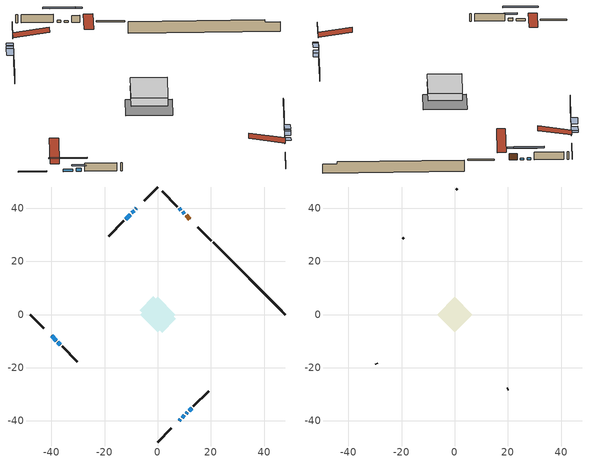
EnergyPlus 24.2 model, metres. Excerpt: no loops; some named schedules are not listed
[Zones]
conditioned space
 floor adiabatic (AdiabaticFloorConstruction): -6.6,0 0,6.6 6.6,0 0,-6.6 z0.88
 floor foundation (Slab1 construction): -6.79,1.62 -1.62,6.79 6.79,-1.62 1.62,-6.79 z-2.68
 wall outside (RimJoist1 construction): 0,-48 5.09,-42.91 / -48,0 -42.91,-5.09 / 0,48 -5.09,42.91 / 20.18,27.82 15.08,32.91 z0.88:1.18
 wall outside (AdiabaticWallConstruction 1): 12.11,35.89 10.65,37.35 z0.88:2.91
 wall outside (AdiabaticWallConstruction): 8.06,-39.94 8.48,-39.52 / -8.06,39.94 -8.23,39.77 z0.88:1.82; 9.99,38.01 9.34,38.66 z0.88:1.39; -39.94,-8.06 -38.21,-9.79 z0.88:1.54; 9.13,-38.87 10,-38 / -10.4,37.6 -12.13,35.87 z0.88:2.4; 10.65,-37.35 11.19,-36.81 z0.88:1.64; 11.85,-36.15 12.71,-35.29 / -8.88,39.12 -9.75,38.25 / -37.55,-10.44 -36.69,-11.31 z0.88:1.8; 8.69,39.31 8.04,39.96 z0.88:1.49
 wall outside (Wall1 construction): 13.37,-34.63 19.12,-28.88 / -36.03,-11.96 -30.29,-17.71 / -12.78,35.22 -18.53,29.47 / 7.38,40.61 1.64,46.36 z0.88:3.32
 wall foundation (FoundationWall1 construction): 20.83,27.17,-2.68 20.83,27.17,0.88 45.28,2.72,0.88 45.28,2.72,0.19 48,0,0.19 48,0,-2.68
 window (WindowConstruction 6): 8.06,-39.94 8.48,-39.52 z0.88:1.82
 window (WindowConstruction 9): 9.99,38.01 9.35,38.65 z0.88:1.39
 window (WindowConstruction 10): -39.94,-8.06 -38.21,-9.79 z0.88:1.54
 window (WindowConstruction 7): -8.06,39.94 -8.23,39.77 z0.88:1.82
 window (WindowConstruction): 9.13,-38.86 10,-38 z0.88:2.4
 window (WindowConstruction 1): 10.65,-37.35 11.19,-36.81 z0.88:1.64
 window (WindowConstruction 2): 11.85,-36.15 12.71,-35.29 z0.88:1.79
 window (WindowConstruction 3): -8.88,39.12 -9.75,38.25 z0.88:1.79
 window (WindowConstruction 4): -10.4,37.6 -12.13,35.87 z0.88:2.4
 window (WindowConstruction 5): -37.55,-10.45 -36.69,-11.31 z0.88:1.79
 window (WindowConstruction 8): 8.69,39.31 8.04,39.96 z0.88:1.49
 door (Door): 12.11,35.89 10.65,37.35 z0.88:2.91
 ceiling adiabatic (AdiabaticFloorConstruction): 0,-6.6 6.6,0 0,6.6 -6.6,0 z0.88
attic - vented
 floor to conditioned space (Floor1 construction Reversed): -6.59,0 0,6.59 6.59,0 0,-6.59 z3.32
 wall outside (Wall2 construction): 19.77,-28.23 20.1,-27.9 / -29.63,-18.37 -29.31,-18.69 / -19.19,28.81 -19.51,28.49 / 0.98,47.02 0.66,47.34 z0.88:3.32
 roof outside (Roof1 construction): 7.41,-40.59,3.32 0.86,-34.04,4.86 -0.8,-35.7,4.86 5.75,-42.25,3.32; -40.59,-7.41,3.32 -34.04,-0.86,4.86 -35.7,0.8,4.86 -42.25,-5.75,3.32; -7.41,40.59,3.32 -0.86,34.04,4.86 0.8,35.7,4.86 -5.75,42.25,3.32; 12.77,35.23,3.32 6.22,28.68,4.86 7.88,27.02,4.86 14.43,33.57,3.32
shading: 8.69,-39.31 7.85,-40.15 8.93,-41.22 9.76,-40.39 z2.12; 6.76,41.24 12.58,35.42 13.01,35.85 7.19,41.67 z5.05; -35.62,-12.38 -42.52,-5.48 -42.95,-5.91 -36.05,-12.81 z5.2; -8.44,39.56 -7.85,40.15 -9.15,41.44 -9.73,40.86 z2.12; 10.21,-37.79 8.92,-39.08 10,-40.15 11.28,-38.87 z2.7; 11.4,-36.6 10.44,-37.56 11.52,-38.63 12.48,-37.67 z1.94; 12.92,-35.08 11.64,-36.36 12.71,-37.44 14,-36.15 z2.09; -9.96,38.04 -8.67,39.33 -9.96,40.62 -11.25,39.34 z2.09; -12.34,35.66 -10.19,37.81 -11.48,39.1 -13.63,36.96 z2.7; -35.83,-12.17 -38.42,-9.58 -38.85,-10.01 -36.26,-12.6 z3.01; 5.45,42.55 11.28,36.72 11.71,37.15 5.88,42.98 z5.15
[Building]
Building 1: Terrain=Suburbs
[Site:Location]
Whitehorse AP_YT: Latitude {deg}=60.71; Longitude {deg}=-135.07; Time Zone {hr}=-8; Elevation {m}=706; Keep Site Location Information=Yes
[Site:GroundTemperature:Shallow]
-5.4229, -7.73249, -7.91745, -6.82143, -2.42154, 1.95786, 5.75456, 8.15968, 8.36401, 6.40785, 2.70796, -1.53709
[Site:WaterMainsTemperature]
Calculation Method=Schedule; Temperature Schedule=mains temperature schedule
[Material] Roughness=Rough; Thermal Absorptance=0.9
Name | Thickness {m} | Conductivity {W/m-K} | Density {kg/m3} | Specific Heat {J/kg-K} | Solar Absorptance | Visible Absorptance
asphalt or fiberglass shingles | 0.00635 | 0.162714 | 1121.4 | 1465.45 | 0.4 | 0.4
ceiling loosefill ins | 0.254 | 0.0480833 | 16.02 | 1046.75 | 0.7 | 0.7
ceiling stud and cavity | 0.1397 | 0.0818753 | 65.682 | 1177.47 | 0.7 | 0.7
concrete 4.0 in. | 0.1016 | 1.803125 | 2242.8 | 837.4 | 0.7 | 0.7
concrete 8.0 in. | 0.2032 | 1.803125 | 2242.8 | 837.4 | 0.7 | 0.7
door material | 0.04445 | 0.0451087 | 512.64 | 1214.23 | 0.7 | 0.7
exterior vertical ins | 0.0934204 | 0.029427 | 32.04 | 1214.23 | 0.7 | 0.7
floor covering | 0.0127 | 0.0433444 | 54.468 | 1339.84 | 0.6 | 0.6
floor rigid ins; wall rigid ins 1 | 0.512978 | 0.029427 | 32.04 | 1214.23 | 0.7 | 0.7
floor stud and cavity | 0.1397 | 1.75129 | 37.0049 | 1207.88 | 0.7 | 0.7
furniture material conditioned space 1 | 0.1524 | 0.115458 | 640.8 | 1214.23 | 0.6 | 0.6
gypsum board | 0.0127 | 0.160291 | 801 | 837.4 | 0.6 | 0.6
gypsum board 1 | 0.0127 | 0.160291 | 801 | 837.4 | 0.7 | 0.7
osb sheathing 0.5 in. | 0.0127 | 0.115458 | 512.64 | 1214.23 | 0.7 | 0.7
osb sheathing 0.75 in. | 0.01905 | 0.115458 | 512.64 | 1214.23 | 0.7 | 0.7
osb sheathing 2.0 in. | 0.0508 | 0.115458 | 512.64 | 1214.23 | 0.7 | 0.7
rim joist rigid ins | 0.103632 | 0.029427 | 32.04 | 1214.23 | 0.7 | 0.7
rim joist stud and cavity | 0.0508 | 0.0561743 | 125.044 | 1163.47 | 0.6 | 0.6
wall rigid ins | 0.051816 | 0.029427 | 32.04 | 1214.23 | 0.7 | 0.7
wall stud and cavity | 0.1397 | 0.314844 | 139.0536 | 1170.24 | 0.7 | 0.7
wall stud and cavity 1 | 0.0889 | 6.9971 | 50.32683 | 1063.81 | 0.6 | 0.6
wall stud and cavity 2 | 0.0889 | 0.380278 | 52.3479 | 1209.89 | 0.7 | 0.7
wall stud and cavity 3 | 0.0889 | 0.391764 | 83.0341 | 1211.67 | 0.7 | 0.7
wood siding | 0.0254 | 0.102417 | 544.68 | 1172.36 | 0.4 | 0.4
wood siding 1 | 0.00254 | 0.102417 | 544.68 | 1172.36 | 0.4 | 0.4
wood siding 2; wood siding 3; wood siding 4 | 0.0254 | 0.102417 | 544.68 | 1172.36 | 0.7 | 0.7
[WindowMaterial:SimpleGlazingSystem]
Name | U-Factor {W/m2-K} | Solar Heat Gain Coefficient
WindowMaterial | 0.944819 | 0.25
WindowMaterial 1 | 1.11459 | 0.23
WindowMaterial 2 | 1.17421 | 0.22
WindowMaterial 3 | 1.01182 | 0.24
WindowMaterial 4 | 0.88009 | 0.26
WindowMaterial 5 | 2.7578 | 0.6
WindowMaterial 6 | 3.12176 | 0.46
WindowMaterial 7 | 1.13163 | 0.23
WindowMaterial 8 | 3.01388 | 0.48
WindowMaterial 9 | 1.86125 | 0.36
[Construction]
AdiabaticFloorConstruction: floor stud and cavity, floor rigid ins, osb sheathing 0.75 in., floor covering
AdiabaticWallConstruction: wood siding 3, wall rigid ins 1, wall stud and cavity 2, gypsum board
AdiabaticWallConstruction 1: wood siding 4, wall rigid ins 1, wall stud and cavity 2, gypsum board
Door: door material
Floor1 construction Reversed: gypsum board, ceiling stud and cavity, ceiling loosefill ins
FoundationWall1 construction: concrete 8.0 in., gypsum board 1
furniture construction conditioned space 1: furniture material conditioned space 1
PartitionWallConstruction: gypsum board, wall stud and cavity 3, gypsum board
RimJoist1 construction: wood siding 2, rim joist rigid ins, osb sheathing 2.0 in., rim joist stud and cavity
Roof1 construction: asphalt or fiberglass shingles
Slab1 construction: concrete 4.0 in.
Wall1 construction: wood siding, wall rigid ins, osb sheathing 0.5 in., wall stud and cavity, gypsum board
Wall2 construction: wood siding 1, wall stud and cavity 1
WindowConstruction: WindowMaterial
WindowConstruction 1: WindowMaterial 1
WindowConstruction 10: WindowMaterial 9
WindowConstruction 2: WindowMaterial 2
WindowConstruction 3; WindowConstruction 5: WindowMaterial 3
WindowConstruction 4: WindowMaterial 4
WindowConstruction 6: WindowMaterial 5
WindowConstruction 7: WindowMaterial 6
WindowConstruction 8: WindowMaterial 7
WindowConstruction 9: WindowMaterial 8
[Zone] Multiplier=1; Part of Total Floor Area=Yes
Name | Volume {m3}
attic - vented | 22.2191
conditioned space | 539.2
[Space]
Name | Zone | Volume {m3}
attic - vented 1 | attic - vented | 22.2191
conditioned space 1 | conditioned space | 539.2
[ZoneInfiltration:EffectiveLeakageArea]
infil attic - vented 1: Zone or Space=attic - vented 1; Schedule=Always On Discrete; Effective Air Leakage Area {cm2}=2746.11; Stack Coefficient=0.000276901; Wind Coefficient=1.1243e-05
[ZoneMixing]
whole house fan mix: Zone or Space=attic - vented; Schedule=Always On Continuous; Design Flow Rate Calculation Method=Flow/Zone; Design Flow Rate {m3/s}=0; Source Zone or Space=conditioned space
[SurfaceProperty:ExposedFoundationPerimeter]
Slab1: Exposed Perimeter Calculation Method=TotalExposedPerimeter; Total Exposed Perimeter {m}=38.42
[InternalMass] Zone or ZoneList=conditioned space; Space or SpaceList=conditioned space 1
Name | Construction | Surface Area {m2}
furniture mass conditioned space 1 | furniture construction conditioned space 1 | 69.6139
partition wall mass | PartitionWallConstruction | 174.035
[Lights]
interior lighting: Zone or ZoneList or Space or SpaceList=conditioned space 1; Schedule=interior lighting schedule; Design Level Calculation Method=LightingLevel; Lighting Level {W}=343.2; Return Air Fraction=0; Fraction Radiant=0.6; Fraction Visible=0.2; Fraction Replaceable=1
[People]
occupants: Zone or ZoneList or Space or SpaceList=conditioned space 1; Number of People Schedule=occupants schedule; Number of People Calculation Method=People; Number of People=3; Fraction Radiant=0.314171; Sensible Heat Fraction=0.56303; Activity Level Schedule=occupants activity schedule; Carbon Dioxide Generation Rate {m3/s-W}=0; Enable ASHRAE 55 Comfort Warnings=No; Mean Radiant Temperature Calculation Type=EnclosureAveraged
[ElectricEquipment] Zone or ZoneList or Space or SpaceList=conditioned space 1; Design Level Calculation Method=EquipmentLevel
Name | Schedule | Design Level {W} | Fraction Latent | Fraction Radiant | Fraction Lost
clothes dryer | clothes dryer schedule | 140.772 | 0.015 | 0.081 | 0.85
clothes washer | clothes washer schedule | 32.1985 | 0.03 | 0.162 | 0.7
cooking range | cooking range schedule | 215.147 | 0.08 | 0.432 | 0.2
dishwasher | dishwasher schedule | 66.8632 | 0.3 | 0.18 | 0.4
fridge | fridge schedule | 72.9452 | 0 | 0.6 | 0
mech vent bath fan 0 | mech vent bath fan 0 schedule | 25.1 | 0 | 0 | 1
mech vent bath fan 1 | mech vent bath fan 1 schedule | 25.1 | 0 | 0 | 1
mech vent bath fan 2 | mech vent bath fan 2 schedule | 25.1 | 0 | 0 | 1
mech vent house fan | mech vent house fan schedule | 0 | 0 | 0 | 1
mech vent house fan cfis | mech vent house fan cfis schedule | 0 | 0 | 0 | 0
mech vent range fan 0 | mech vent range fan 0 schedule | 57 | 0 | 0 | 1
misc plug loads | misc plug loads schedule | 494.7 | 0.045 | 0.513 | 0.1
whole house fan | Always On Discrete | 0 | 0 | 0 | 1
[OtherEquipment] Zone or ZoneList or Space or SpaceList=conditioned space 1; Design Level Calculation Method=EquipmentLevel
Name | Fuel Type | Schedule | Design Level {W} | Fraction Latent | Fraction Radiant | Fraction Lost
clothes dryer 1 | Electricity | clothes dryer schedule | 0 | 0.015 | 0.081 | 0.85
cooking range 1 | Electricity | cooking range schedule | 0 | 0.08 | 0.432 | 0.2
general water use latent | None | general water use schedule | 62.594 | 1 | 0 | 0
general water use sensible | None | general water use schedule | -61.6891 | 0 | 0.6 | 0
mech vent house fan latent load | None | Always On Discrete | 0 | 1 | 0 | 0
mech vent house fan sensible load | None | Always On Discrete | 0 | 0 | 0 | 0
water heater energy adjustment1 | Propane | Always On Discrete | 0.01 | 0 | 0 | 1
[ZoneInfiltration:DesignFlowRate] Zone or ZoneList or Space or SpaceList=conditioned space 1; Schedule=Always On Discrete; Design Flow Rate Calculation Method=Flow/Zone; Design Flow Rate {m3/s}=0
infil flow; natural vent flow; whole house fan flow
[Foundation:Kiva]
Foundation Kiva 1: Initial Indoor Air Temperature {C}=18; Wall Height Above Grade {m}=0.879988; Wall Depth Below Slab {m}=0.2032; Custom Block Material Name 1=exterior vertical ins; Custom Block Depth 1 {m}=3.56; Custom Block X Position 1 {m}=0.2159; Custom Block Z Position 1 {m}=0
[Foundation:Kiva:Settings]
Soil Conductivity {W/m-K}=0.849921; Soil Density {kg/m3}=1842.3; Soil Specific Heat {J/kg-K}=418.7; Ground Solar Absorptivity=0.9; Ground Thermal Absorptivity=0.9; Ground Surface Roughness {m}=0.03; Far-Field Width {m}=40; Deep-Ground Boundary Condition=ZeroFlux; Deep-Ground Depth {m}=40; Minimum Cell Dimension {m}=0.2; Maximum Cell Growth Coefficient=3; Simulation Timestep=Timestep
[Exterior:Lights]
exterior lighting: Schedule=exterior lighting schedule; Design Level {W}=75.6
[Schedule:Constant]
Name | Hourly Value
Always On Continuous; mech vent house fan schedule; mech vent house fan cfis schedule; Always On Discrete | 1
occupants activity schedule | 117.228
fridge schedule | 0
[Schedule:Week:Daily]
interior lighting schedule Week Rule - Jan1-Jan27: interior lighting schedule day, interior lighting schedule day, interior lighting schedule day, interior lighting schedule day, interior lighting schedule day, interior lighting schedule day, interior lighting schedule day, interior lighting schedule default day, interior lighting schedule default day, interior lighting schedule default day, interior lighting schedule default day, interior lighting schedule default day
interior lighting schedule Week Rule - Jan28-Feb3: interior lighting schedule day, interior lighting schedule day, interior lighting schedule day, interior lighting schedule day, interior lighting schedule day 1, interior lighting schedule day 1, interior lighting schedule day 1, interior lighting schedule default day, interior lighting schedule default day, interior lighting schedule default day, interior lighting schedule default day, interior lighting schedule default day
interior lighting schedule Week Rule - Feb4-Feb24: interior lighting schedule day 1, interior lighting schedule day 1, interior lighting schedule day 1, interior lighting schedule day 1, interior lighting schedule day 1, interior lighting schedule day 1, interior lighting schedule day 1, interior lighting schedule default day, interior lighting schedule default day, interior lighting schedule default day, interior lighting schedule default day, interior lighting schedule default day
interior lighting schedule Week Rule - Feb25-Mar3: interior lighting schedule day 1, interior lighting schedule day 1, interior lighting schedule day 1, interior lighting schedule day 1, interior lighting schedule day 2, interior lighting schedule day 2, interior lighting schedule day 2, interior lighting schedule default day, interior lighting schedule default day, interior lighting schedule default day, interior lighting schedule default day, interior lighting schedule default day
interior lighting schedule Week Rule - Mar4-Mar31: interior lighting schedule day 2, interior lighting schedule day 2, interior lighting schedule day 2, interior lighting schedule day 2, interior lighting schedule day 2, interior lighting schedule day 2, interior lighting schedule day 2, interior lighting schedule default day, interior lighting schedule default day, interior lighting schedule default day, interior lighting schedule default day, interior lighting schedule default day
interior lighting schedule Week Rule - Apr1-Apr28: interior lighting schedule day 3, interior lighting schedule day 3, interior lighting schedule day 3, interior lighting schedule day 3, interior lighting schedule day 3, interior lighting schedule day 3, interior lighting schedule day 3, interior lighting schedule default day, interior lighting schedule default day, interior lighting schedule default day, interior lighting schedule default day, interior lighting schedule default day
interior lighting schedule Week Rule - Apr29-May5: interior lighting schedule day 3, interior lighting schedule day 3, interior lighting schedule day 4, interior lighting schedule day 4, interior lighting schedule day 4, interior lighting schedule day 4, interior lighting schedule day 4, interior lighting schedule default day, interior lighting schedule default day, interior lighting schedule default day, interior lighting schedule default day, interior lighting schedule default day
interior lighting schedule Week Rule - May6-May26: interior lighting schedule day 4, interior lighting schedule day 4, interior lighting schedule day 4, interior lighting schedule day 4, interior lighting schedule day 4, interior lighting schedule day 4, interior lighting schedule day 4, interior lighting schedule default day, interior lighting schedule default day, interior lighting schedule default day, interior lighting schedule default day, interior lighting schedule default day
interior lighting schedule Week Rule - May27-Jun2: interior lighting schedule day 4, interior lighting schedule day 4, interior lighting schedule day 4, interior lighting schedule day 4, interior lighting schedule day 4, interior lighting schedule day 5, interior lighting schedule day 5, interior lighting schedule default day, interior lighting schedule default day, interior lighting schedule default day, interior lighting schedule default day, interior lighting schedule default day
interior lighting schedule Week Rule - Jun3-Jun30: interior lighting schedule day 5, interior lighting schedule day 5, interior lighting schedule day 5, interior lighting schedule day 5, interior lighting schedule day 5, interior lighting schedule day 5, interior lighting schedule day 5, interior lighting schedule default day, interior lighting schedule default day, interior lighting schedule default day, interior lighting schedule default day, interior lighting schedule default day
interior lighting schedule Week Rule - Jul1-Jul28: interior lighting schedule day 6, interior lighting schedule day 6, interior lighting schedule day 6, interior lighting schedule day 6, interior lighting schedule day 6, interior lighting schedule day 6, interior lighting schedule day 6, interior lighting schedule default day, interior lighting schedule default day, interior lighting schedule default day, interior lighting schedule default day, interior lighting schedule default day
interior lighting schedule Week Rule - Jul29-Aug4: interior lighting schedule day 6, interior lighting schedule day 6, interior lighting schedule day 6, interior lighting schedule day 7, interior lighting schedule day 7, interior lighting schedule day 7, interior lighting schedule day 7, interior lighting schedule default day, interior lighting schedule default day, interior lighting schedule default day, interior lighting schedule default day, interior lighting schedule default day
interior lighting schedule Week Rule - Aug5-Aug25: interior lighting schedule day 7, interior lighting schedule day 7, interior lighting schedule day 7, interior lighting schedule day 7, interior lighting schedule day 7, interior lighting schedule day 7, interior lighting schedule day 7, interior lighting schedule default day, interior lighting schedule default day, interior lighting schedule default day, interior lighting schedule default day, interior lighting schedule default day
interior lighting schedule Week Rule - Aug26-Sep1: interior lighting schedule day 7, interior lighting schedule day 7, interior lighting schedule day 7, interior lighting schedule day 7, interior lighting schedule day 7, interior lighting schedule day 7, interior lighting schedule day 8, interior lighting schedule default day, interior lighting schedule default day, interior lighting schedule default day, interior lighting schedule default day, interior lighting schedule default day
interior lighting schedule Week Rule - Sep2-Sep29: interior lighting schedule day 8, interior lighting schedule day 8, interior lighting schedule day 8, interior lighting schedule day 8, interior lighting schedule day 8, interior lighting schedule day 8, interior lighting schedule day 8, interior lighting schedule default day, interior lighting schedule default day, interior lighting schedule default day, interior lighting schedule default day, interior lighting schedule default day
interior lighting schedule Week Rule - Sep30-Oct6: interior lighting schedule day 8, interior lighting schedule day 9, interior lighting schedule day 9, interior lighting schedule day 9, interior lighting schedule day 9, interior lighting schedule day 9, interior lighting schedule day 9, interior lighting schedule default day, interior lighting schedule default day, interior lighting schedule default day, interior lighting schedule default day, interior lighting schedule default day
interior lighting schedule Week Rule - Oct7-Oct27: interior lighting schedule day 9, interior lighting schedule day 9, interior lighting schedule day 9, interior lighting schedule day 9, interior lighting schedule day 9, interior lighting schedule day 9, interior lighting schedule day 9, interior lighting schedule default day, interior lighting schedule default day, interior lighting schedule default day, interior lighting schedule default day, interior lighting schedule default day
interior lighting schedule Week Rule - Oct28-Nov3: interior lighting schedule day 9, interior lighting schedule day 9, interior lighting schedule day 9, interior lighting schedule day 9, interior lighting schedule day 10, interior lighting schedule day 10, interior lighting schedule day 10, interior lighting schedule default day, interior lighting schedule default day, interior lighting schedule default day, interior lighting schedule default day, interior lighting schedule default day
interior lighting schedule Week Rule - Nov4-Nov24: interior lighting schedule day 10, interior lighting schedule day 10, interior lighting schedule day 10, interior lighting schedule day 10, interior lighting schedule day 10, interior lighting schedule day 10, interior lighting schedule day 10, interior lighting schedule default day, interior lighting schedule default day, interior lighting schedule default day, interior lighting schedule default day, interior lighting schedule default day
interior lighting schedule Week Rule - Nov25-Dec1: interior lighting schedule day 10, interior lighting schedule day 10, interior lighting schedule day 10, interior lighting schedule day 10, interior lighting schedule day 10, interior lighting schedule day 10, interior lighting schedule day 11, interior lighting schedule default day, interior lighting schedule default day, interior lighting schedule default day, interior lighting schedule default day, interior lighting schedule default day
interior lighting schedule Week Rule - Dec2-Dec31: interior lighting schedule day 11, interior lighting schedule day 11, interior lighting schedule day 11, interior lighting schedule day 11, interior lighting schedule day 11, interior lighting schedule day 11, interior lighting schedule day 11, interior lighting schedule default day, interior lighting schedule default day, interior lighting schedule default day, interior lighting schedule default day, interior lighting schedule default day
occupants schedule Week Rule - Jan1-Dec31: occupants schedule day, occupants schedule day, occupants schedule day, occupants schedule day, occupants schedule day, occupants schedule day, occupants schedule day, occupants schedule default day, occupants schedule default day, occupants schedule default day, occupants schedule default day, occupants schedule default day
clothes dryer schedule Week Rule - Jan1-Dec31: clothes dryer schedule day, clothes dryer schedule day, clothes dryer schedule day, clothes dryer schedule day, clothes dryer schedule day, clothes dryer schedule day, clothes dryer schedule day, clothes dryer schedule default day, clothes dryer schedule default day, clothes dryer schedule default day, clothes dryer schedule default day, clothes dryer schedule default day
clothes washer schedule Week Rule - Jan1-Dec31: clothes washer schedule day, clothes washer schedule day, clothes washer schedule day, clothes washer schedule day, clothes washer schedule day, clothes washer schedule day, clothes washer schedule day, clothes washer schedule default day, clothes washer schedule default day, clothes washer schedule default day, clothes washer schedule default day, clothes washer schedule default day
cooking range schedule Week Rule - Jan1-Dec31: cooking range schedule day, cooking range schedule day, cooking range schedule day, cooking range schedule day, cooking range schedule day, cooking range schedule day, cooking range schedule day, cooking range schedule default day, cooking range schedule default day, cooking range schedule default day, cooking range schedule default day, cooking range schedule default day
dishwasher schedule Week Rule - Jan1-Dec31: dishwasher schedule day, dishwasher schedule day, dishwasher schedule day, dishwasher schedule day, dishwasher schedule day, dishwasher schedule day, dishwasher schedule day, dishwasher schedule default day, dishwasher schedule default day, dishwasher schedule default day, dishwasher schedule default day, dishwasher schedule default day
mech vent bath fan 0 schedule Week Rule - Jan1-Dec31: mech vent bath fan 0 schedule day, mech vent bath fan 0 schedule day, mech vent bath fan 0 schedule day, mech vent bath fan 0 schedule day, mech vent bath fan 0 schedule day, mech vent bath fan 0 schedule day, mech vent bath fan 0 schedule day, mech vent bath fan 0 schedule default day, mech vent bath fan 0 schedule default day, mech vent bath fan 0 schedule default day, mech vent bath fan 0 schedule default day, mech vent bath fan 0 schedule default day
mech vent bath fan 1 schedule Week Rule - Jan1-Dec31: mech vent bath fan 1 schedule day, mech vent bath fan 1 schedule day, mech vent bath fan 1 schedule day, mech vent bath fan 1 schedule day, mech vent bath fan 1 schedule day, mech vent bath fan 1 schedule day, mech vent bath fan 1 schedule day, mech vent bath fan 1 schedule default day, mech vent bath fan 1 schedule default day, mech vent bath fan 1 schedule default day, mech vent bath fan 1 schedule default day, mech vent bath fan 1 schedule default day
mech vent bath fan 2 schedule Week Rule - Jan1-Dec31: mech vent bath fan 2 schedule day, mech vent bath fan 2 schedule day, mech vent bath fan 2 schedule day, mech vent bath fan 2 schedule day, mech vent bath fan 2 schedule day, mech vent bath fan 2 schedule day, mech vent bath fan 2 schedule day, mech vent bath fan 2 schedule default day, mech vent bath fan 2 schedule default day, mech vent bath fan 2 schedule default day, mech vent bath fan 2 schedule default day, mech vent bath fan 2 schedule default day
mech vent range fan 0 schedule Week Rule - Jan1-Dec31: mech vent range fan 0 schedule day, mech vent range fan 0 schedule day, mech vent range fan 0 schedule day, mech vent range fan 0 schedule day, mech vent range fan 0 schedule day, mech vent range fan 0 schedule day, mech vent range fan 0 schedule day, mech vent range fan 0 schedule default day, mech vent range fan 0 schedule default day, mech vent range fan 0 schedule default day, mech vent range fan 0 schedule default day, mech vent range fan 0 schedule default day
misc plug loads schedule Week Rule - Jan1-Dec31: misc plug loads schedule day, misc plug loads schedule day, misc plug loads schedule day, misc plug loads schedule day, misc plug loads schedule day, misc plug loads schedule day, misc plug loads schedule day, misc plug loads schedule default day, misc plug loads schedule default day, misc plug loads schedule default day, misc plug loads schedule default day, misc plug loads schedule default day
general water use schedule Week Rule - Jan1-Dec31: general water use schedule day, general water use schedule day, general water use schedule day, general water use schedule day, general water use schedule day, general water use schedule day, general water use schedule day, general water use schedule default day, general water use schedule default day, general water use schedule default day, general water use schedule default day, general water use schedule default day
exterior lighting schedule Week Rule - Jan1-Jan27: exterior lighting schedule day, exterior lighting schedule day, exterior lighting schedule day, exterior lighting schedule day, exterior lighting schedule day, exterior lighting schedule day, exterior lighting schedule day, exterior lighting schedule default day, exterior lighting schedule default day, exterior lighting schedule default day, exterior lighting schedule default day, exterior lighting schedule default day
exterior lighting schedule Week Rule - Jan28-Feb3: exterior lighting schedule day, exterior lighting schedule day, exterior lighting schedule day, exterior lighting schedule day, exterior lighting schedule day 1, exterior lighting schedule day 1, exterior lighting schedule day 1, exterior lighting schedule default day, exterior lighting schedule default day, exterior lighting schedule default day, exterior lighting schedule default day, exterior lighting schedule default day
exterior lighting schedule Week Rule - Feb4-Feb24: exterior lighting schedule day 1, exterior lighting schedule day 1, exterior lighting schedule day 1, exterior lighting schedule day 1, exterior lighting schedule day 1, exterior lighting schedule day 1, exterior lighting schedule day 1, exterior lighting schedule default day, exterior lighting schedule default day, exterior lighting schedule default day, exterior lighting schedule default day, exterior lighting schedule default day
exterior lighting schedule Week Rule - Feb25-Mar3: exterior lighting schedule day 1, exterior lighting schedule day 1, exterior lighting schedule day 1, exterior lighting schedule day 1, exterior lighting schedule day 2, exterior lighting schedule day 2, exterior lighting schedule day 2, exterior lighting schedule default day, exterior lighting schedule default day, exterior lighting schedule default day, exterior lighting schedule default day, exterior lighting schedule default day
exterior lighting schedule Week Rule - Mar4-Mar31: exterior lighting schedule day 2, exterior lighting schedule day 2, exterior lighting schedule day 2, exterior lighting schedule day 2, exterior lighting schedule day 2, exterior lighting schedule day 2, exterior lighting schedule day 2, exterior lighting schedule default day, exterior lighting schedule default day, exterior lighting schedule default day, exterior lighting schedule default day, exterior lighting schedule default day
exterior lighting schedule Week Rule - Apr1-Apr28: exterior lighting schedule day 3, exterior lighting schedule day 3, exterior lighting schedule day 3, exterior lighting schedule day 3, exterior lighting schedule day 3, exterior lighting schedule day 3, exterior lighting schedule day 3, exterior lighting schedule default day, exterior lighting schedule default day, exterior lighting schedule default day, exterior lighting schedule default day, exterior lighting schedule default day
exterior lighting schedule Week Rule - Apr29-May5: exterior lighting schedule day 3, exterior lighting schedule day 3, exterior lighting schedule day 4, exterior lighting schedule day 4, exterior lighting schedule day 4, exterior lighting schedule day 4, exterior lighting schedule day 4, exterior lighting schedule default day, exterior lighting schedule default day, exterior lighting schedule default day, exterior lighting schedule default day, exterior lighting schedule default day
exterior lighting schedule Week Rule - May6-May26: exterior lighting schedule day 4, exterior lighting schedule day 4, exterior lighting schedule day 4, exterior lighting schedule day 4, exterior lighting schedule day 4, exterior lighting schedule day 4, exterior lighting schedule day 4, exterior lighting schedule default day, exterior lighting schedule default day, exterior lighting schedule default day, exterior lighting schedule default day, exterior lighting schedule default day
exterior lighting schedule Week Rule - May27-Jun2: exterior lighting schedule day 4, exterior lighting schedule day 4, exterior lighting schedule day 4, exterior lighting schedule day 4, exterior lighting schedule day 4, exterior lighting schedule day 5, exterior lighting schedule day 5, exterior lighting schedule default day, exterior lighting schedule default day, exterior lighting schedule default day, exterior lighting schedule default day, exterior lighting schedule default day
exterior lighting schedule Week Rule - Jun3-Jun30: exterior lighting schedule day 5, exterior lighting schedule day 5, exterior lighting schedule day 5, exterior lighting schedule day 5, exterior lighting schedule day 5, exterior lighting schedule day 5, exterior lighting schedule day 5, exterior lighting schedule default day, exterior lighting schedule default day, exterior lighting schedule default day, exterior lighting schedule default day, exterior lighting schedule default day
exterior lighting schedule Week Rule - Jul1-Jul28: exterior lighting schedule day 6, exterior lighting schedule day 6, exterior lighting schedule day 6, exterior lighting schedule day 6, exterior lighting schedule day 6, exterior lighting schedule day 6, exterior lighting schedule day 6, exterior lighting schedule default day, exterior lighting schedule default day, exterior lighting schedule default day, exterior lighting schedule default day, exterior lighting schedule default day
exterior lighting schedule Week Rule - Jul29-Aug4: exterior lighting schedule day 6, exterior lighting schedule day 6, exterior lighting schedule day 6, exterior lighting schedule day 7, exterior lighting schedule day 7, exterior lighting schedule day 7, exterior lighting schedule day 7, exterior lighting schedule default day, exterior lighting schedule default day, exterior lighting schedule default day, exterior lighting schedule default day, exterior lighting schedule default day
exterior lighting schedule Week Rule - Aug5-Aug25: exterior lighting schedule day 7, exterior lighting schedule day 7, exterior lighting schedule day 7, exterior lighting schedule day 7, exterior lighting schedule day 7, exterior lighting schedule day 7, exterior lighting schedule day 7, exterior lighting schedule default day, exterior lighting schedule default day, exterior lighting schedule default day, exterior lighting schedule default day, exterior lighting schedule default day
exterior lighting schedule Week Rule - Aug26-Sep1: exterior lighting schedule day 7, exterior lighting schedule day 7, exterior lighting schedule day 7, exterior lighting schedule day 7, exterior lighting schedule day 7, exterior lighting schedule day 7, exterior lighting schedule day 8, exterior lighting schedule default day, exterior lighting schedule default day, exterior lighting schedule default day, exterior lighting schedule default day, exterior lighting schedule default day
exterior lighting schedule Week Rule - Sep2-Sep29: exterior lighting schedule day 8, exterior lighting schedule day 8, exterior lighting schedule day 8, exterior lighting schedule day 8, exterior lighting schedule day 8, exterior lighting schedule day 8, exterior lighting schedule day 8, exterior lighting schedule default day, exterior lighting schedule default day, exterior lighting schedule default day, exterior lighting schedule default day, exterior lighting schedule default day
exterior lighting schedule Week Rule - Sep30-Oct6: exterior lighting schedule day 8, exterior lighting schedule day 9, exterior lighting schedule day 9, exterior lighting schedule day 9, exterior lighting schedule day 9, exterior lighting schedule day 9, exterior lighting schedule day 9, exterior lighting schedule default day, exterior lighting schedule default day, exterior lighting schedule default day, exterior lighting schedule default day, exterior lighting schedule default day
exterior lighting schedule Week Rule - Oct7-Oct27: exterior lighting schedule day 9, exterior lighting schedule day 9, exterior lighting schedule day 9, exterior lighting schedule day 9, exterior lighting schedule day 9, exterior lighting schedule day 9, exterior lighting schedule day 9, exterior lighting schedule default day, exterior lighting schedule default day, exterior lighting schedule default day, exterior lighting schedule default day, exterior lighting schedule default day
exterior lighting schedule Week Rule - Oct28-Nov3: exterior lighting schedule day 9, exterior lighting schedule day 9, exterior lighting schedule day 9, exterior lighting schedule day 9, exterior lighting schedule day 10, exterior lighting schedule day 10, exterior lighting schedule day 10, exterior lighting schedule default day, exterior lighting schedule default day, exterior lighting schedule default day, exterior lighting schedule default day, exterior lighting schedule default day
exterior lighting schedule Week Rule - Nov4-Nov24: exterior lighting schedule day 10, exterior lighting schedule day 10, exterior lighting schedule day 10, exterior lighting schedule day 10, exterior lighting schedule day 10, exterior lighting schedule day 10, exterior lighting schedule day 10, exterior lighting schedule default day, exterior lighting schedule default day, exterior lighting schedule default day, exterior lighting schedule default day, exterior lighting schedule default day
[Schedule:Year]
interior lighting schedule: interior lighting schedule Week Rule - Jan1-Jan27, 1, 1, 1, 27, interior lighting schedule Week Rule - Jan28-Feb3, 1, 28, 2, 3, interior lighting schedule Week Rule - Feb4-Feb24, 2, 4, 2, 24, interior lighting schedule Week Rule - Feb25-Mar3, 2, 25, 3, 3, interior lighting schedule Week Rule - Mar4-Mar31, 3, 4, 3, 31, interior lighting schedule Week Rule - Apr1-Apr28, 4, 1, 4, 28, interior lighting schedule Week Rule - Apr29-May5, 4, 29, 5, 5, interior lighting schedule Week Rule - May6-May26, 5, 6, 5, 26, interior lighting schedule Week Rule - May27-Jun2, 5, 27, 6, 2, interior lighting schedule Week Rule - Jun3-Jun30, 6, 3, 6, 30, interior lighting schedule Week Rule - Jul1-Jul28, 7, 1, 7, 28, interior lighting schedule Week Rule - Jul29-Aug4, 7, 29, 8, 4, interior lighting schedule Week Rule - Aug5-Aug25, 8, 5, 8, 25, interior lighting schedule Week Rule - Aug26-Sep1, 8, 26, 9, 1, interior lighting schedule Week Rule - Sep2-Sep29, 9, 2, 9, 29, interior lighting schedule Week Rule - Sep30-Oct6, 9, 30, 10, 6, interior lighting schedule Week Rule - Oct7-Oct27, 10, 7, 10, 27, interior lighting schedule Week Rule - Oct28-Nov3, 10, 28, 11, 3, interior lighting schedule Week Rule - Nov4-Nov24, 11, 4, 11, 24, interior lighting schedule Week Rule - Nov25-Dec1, 11, 25, 12, 1, interior lighting schedule Week Rule - Dec2-Dec31, 12, 2, 12, 31
occupants schedule: occupants schedule Week Rule - Jan1-Dec31, 1, 1, 12, 31
clothes dryer schedule: clothes dryer schedule Week Rule - Jan1-Dec31, 1, 1, 12, 31
clothes washer schedule: clothes washer schedule Week Rule - Jan1-Dec31, 1, 1, 12, 31
cooking range schedule: cooking range schedule Week Rule - Jan1-Dec31, 1, 1, 12, 31
dishwasher schedule: dishwasher schedule Week Rule - Jan1-Dec31, 1, 1, 12, 31
mech vent bath fan 0 schedule: mech vent bath fan 0 schedule Week Rule - Jan1-Dec31, 1, 1, 12, 31
mech vent bath fan 1 schedule: mech vent bath fan 1 schedule Week Rule - Jan1-Dec31, 1, 1, 12, 31
mech vent bath fan 2 schedule: mech vent bath fan 2 schedule Week Rule - Jan1-Dec31, 1, 1, 12, 31
mech vent range fan 0 schedule: mech vent range fan 0 schedule Week Rule - Jan1-Dec31, 1, 1, 12, 31
misc plug loads schedule: misc plug loads schedule Week Rule - Jan1-Dec31, 1, 1, 12, 31
general water use schedule: general water use schedule Week Rule - Jan1-Dec31, 1, 1, 12, 31
exterior lighting schedule: exterior lighting schedule Week Rule - Jan1-Jan27, 1, 1, 1, 27, exterior lighting schedule Week Rule - Jan28-Feb3, 1, 28, 2, 3, exterior lighting schedule Week Rule - Feb4-Feb24, 2, 4, 2, 24, exterior lighting schedule Week Rule - Feb25-Mar3, 2, 25, 3, 3, exterior lighting schedule Week Rule - Mar4-Mar31, 3, 4, 3, 31, exterior lighting schedule Week Rule - Apr1-Apr28, 4, 1, 4, 28, exterior lighting schedule Week Rule - Apr29-May5, 4, 29, 5, 5, exterior lighting schedule Week Rule - May6-May26, 5, 6, 5, 26, exterior lighting schedule Week Rule - May27-Jun2, 5, 27, 6, 2, exterior lighting schedule Week Rule - Jun3-Jun30, 6, 3, 6, 30, exterior lighting schedule Week Rule - Jul1-Jul28, 7, 1, 7, 28, exterior lighting schedule Week Rule - Jul29-Aug4, 7, 29, 8, 4, exterior lighting schedule Week Rule - Aug5-Aug25, 8, 5, 8, 25, exterior lighting schedule Week Rule - Aug26-Sep1, 8, 26, 9, 1, exterior lighting schedule Week Rule - Sep2-Sep29, 9, 2, 9, 29, exterior lighting schedule Week Rule - Sep30-Oct6, 9, 30, 10, 6, exterior lighting schedule Week Rule - Oct7-Oct27, 10, 7, 10, 27, exterior lighting schedule Week Rule - Oct28-Nov3, 10, 28, 11, 3, exterior lighting schedule Week Rule - Nov4-Nov24, 11, 4, 11, 24, exterior lighting schedule Week Rule - Nov25-Dec1, 11, 25, 12, 1, exterior lighting schedule Week Rule - Dec2-Dec31, 12, 2, 12, 31
[Schedule:Compact]
mains temperature schedule: Through: 01/01, For: AllDays, Until: 24:00, 1.27556, Through: 01/02, For: AllDays, Until: 24:00, 1.21222, Through: 01/03, For: AllDays, Until: 24:00, 1.15, Through: 01/04, For: AllDays, Until: 24:00, 1.08833, Through: 01/05, For: AllDays, Until: 24:00, 1.02778, Through: 01/06, For: AllDays, Until: 24:00, 0.967222, Through: 01/07, For: AllDays, Until: 24:00, 0.907778, Through: 01/08, For: AllDays, Until: 24:00, 0.848889, Through: 01/09, For: AllDays, Until: 24:00, 0.791111, Through: 01/10, For: AllDays, Until: 24:00, 0.733333, Through: 01/11, For: AllDays, Until: 24:00, 0.677222, Through: 01/12, For: AllDays, Until: 24:00, 0.621111, Through: 01/13, For: AllDays, Until: 24:00, 0.566667, Through: 01/14, For: AllDays, Until: 24:00, 0.512222, Through: 01/15, For: AllDays, Until: 24:00, 0.459444, Through: 01/16, For: AllDays, Until: 24:00, 0.407222, Through: 01/17, For: AllDays, Until: 24:00, 0.355556, Through: 01/18, For: AllDays, Until: 24:00, 0.305, Through: 01/19, For: AllDays, Until: 24:00, 0.255556, Through: 01/20, For: AllDays, Until: 24:00, 0.206667, Through: 01/21, For: AllDays, Until: 24:00, 0.158889, Through: 01/22, For: AllDays, Until: 24:00, 0.112222, Through: 01/23, For: AllDays, Until: 24:00, 0.0666667, Through: 01/24, For: AllDays, Until: 24:00, 0.0216667, Through: 01/25, For: AllDays, Until: 24:00, 0, Through: 01/26, For: AllDays, Until: 24:00, 0, Through: 01/27, For: AllDays, Until: 24:00, 0, Through: 01/28, For: AllDays, Until: 24:00, 0, Through: 01/29, For: AllDays, Until: 24:00, 0, Through: 01/30, For: AllDays, Until: 24:00, 0, Through: 01/31, For: AllDays, Until: 24:00, 0, Through: 02/01, For: AllDays, Until: 24:00, 0, Through: 02/02, For: AllDays, Until: 24:00, 0, Through: 02/03, For: AllDays, Until: 24:00, 0, Through: 02/04, For: AllDays, Until: 24:00, 0, Through: 02/05, For: AllDays, Until: 24:00, 0, Through: 02/06, For: AllDays, Until: 24:00, 0, Through: 02/07, For: AllDays, Until: 24:00, 0, Through: 02/08, For: AllDays, Until: 24:00, 0, Through: 02/09, For: AllDays, Until: 24:00, 0, Through: 02/10, For: AllDays, Until: 24:00, 0, Through: 02/11, For: AllDays, Until: 24:00, 0, Through: 02/12, For: AllDays, Until: 24:00, 0, Through: 02/13, For: AllDays, Until: 24:00, 0, Through: 02/14, For: AllDays, Until: 24:00, 0, Through: 02/15, For: AllDays, Until: 24:00, 0, Through: 02/16, For: AllDays, Until: 24:00, 0, Through: 02/17, For: AllDays, Until: 24:00, 0, Through: 02/18, For: AllDays, Until: 24:00, 0, Through: 02/19, For: AllDays, Until: 24:00, 0, Through: 02/20, For: AllDays, Until: 24:00, 0, Through: 02/21, For: AllDays, Until: 24:00, 0, Through: 02/22, For: AllDays, Until: 24:00, 0, Through: 02/23, For: AllDays, Until: 24:00, 0, Through: 02/24, For: AllDays, Until: 24:00, 0, Through: 02/25, For: AllDays, Until: 24:00, 0, Through: 02/26, For: AllDays, Until: 24:00, 0, Through: 02/27, For: AllDays, Until: 24:00, 0, Through: 02/28, For: AllDays, Until: 24:00, 0, Through: 03/01, For: AllDays, Until: 24:00, 0, Through: 03/02, For: AllDays, Until: 24:00, 0, Through: 03/03, For: AllDays, Until: 24:00, 0, Through: 03/04, For: AllDays, Until: 24:00, 0, Through: 03/05, For: AllDays, Until: 24:00, 0, Through: 03/06, For: AllDays, Until: 24:00, 0, Through: 03/07, For: AllDays, Until: 24:00, 0, Through: 03/08, For: AllDays, Until: 24:00, 0, Through: 03/09, For: AllDays, Until: 24:00, 0, Through: 03/10, For: AllDays, Until: 24:00, 0, Through: 03/11, For: AllDays, Until: 24:00, 0, Through: 03/12, For: AllDays, Until: 24:00, 0, Through: 03/13, For: AllDays, Until: 24:00, 0, Through: 03/14, For: AllDays, Until: 24:00, 0, Through: 03/15, For: AllDays, Until: 24:00, 0, Through: 03/16, For: AllDays, Until: 24:00, 0, Through: 03/17, For: AllDays, Until: 24:00, 0, Through: 03/18, For: AllDays, Until: 24:00, 0, Through: 03/19, For: AllDays, Until: 24:00, 0, Through: 03/20, For: AllDays, Until: 24:00, 0, Through: 03/21, For: AllDays, Until: 24:00, 0, Through: 03/22, For: AllDays, Until: 24:00, 0, Through: 03/23, For: AllDays, Until: 24:00, 0, Through: 03/24, For: AllDays, Until: 24:00, 0, Through: 03/25, For: AllDays, Until: 24:00, 0, Through: 03/26, For: AllDays, Until: 24:00, 0, Through: 03/27, For: AllDays, Until: 24:00, 0, Through: 03/28, For: AllDays, Until: 24:00, 0, Through: 03/29, For: AllDays, Until: 24:00, 0, Through: 03/30, For: AllDays, Until: 24:00, 0, Through: 03/31, For: AllDays, Until: 24:00, 0, Through: 04/01, For: AllDays, Until: 24:00, 0, Through: 04/02, For: AllDays, Until: 24:00, 0, Through: 04/03, For: AllDays, Until: 24:00, 0, Through: 04/04, For: AllDays, Until: 24:00, 0, Through: 04/05, For: AllDays, Until: 24:00, 0, Through: 04/06, For: AllDays, Until: 24:00, 0, Through: 04/07, For: AllDays, Until: 24:00, 0, Through: 04/08, For: AllDays, Until: 24:00, 0, Through: 04/09, For: AllDays, Until: 24:00, 0, Through: 04/10, For: AllDays, Until: 24:00, 0.0316667, Through: 04/11, For: AllDays, Until: 24:00, 0.0766667, Through: 04/12, For: AllDays, Until: 24:00, 0.122778, Through: 04/13, For: AllDays, Until: 24:00, 0.169444, Through: 04/14, For: AllDays, Until: 24:00, 0.217778, Through: 04/15, For: AllDays, Until: 24:00, 0.266667, Through: 04/16, For: AllDays, Until: 24:00, 0.316111, Through: 04/17, For: AllDays, Until: 24:00, 0.367222, Through: 04/18, For: AllDays, Until: 24:00, 0.418333, Through: 04/19, For: AllDays, Until: 24:00, 0.471111, Through: 04/20, For: AllDays, Until: 24:00, 0.524444, Through: 04/21, For: AllDays, Until: 24:00, 0.578889, Through: 04/22, For: AllDays, Until: 24:00, 0.633889, Through: 04/23, For: AllDays, Until: 24:00, 0.689444, Through: 04/24, For: AllDays, Until: 24:00, 0.746111, Through: 04/25, For: AllDays, Until: 24:00, 0.803889, Through: 04/26, For: AllDays, Until: 24:00, 0.862222, Through: 04/27, For: AllDays, Until: 24:00, 0.921111, Through: 04/28, For: AllDays, Until: 24:00, 0.980556, Through: 04/29, For: AllDays, Until: 24:00, 1.04111, Through: 04/30, For: AllDays, Until: 24:00, 1.10222, Through: 05/01, For: AllDays, Until: 24:00, 1.16389, Through: 05/02, For: AllDays, Until: 24:00, 1.22667, Through: 05/03, For: AllDays, Until: 24:00, 1.28944, Through: 05/04, For: AllDays, Until: 24:00, 1.35333, Through: 05/05, For: AllDays, Until: 24:00, 1.41778, Through: 05/06, For: AllDays, Until: 24:00, 1.48278, Through: 05/07, For: AllDays, Until: 24:00, 1.54778, Through: 05/08, For: AllDays, Until: 24:00, 1.61389, Through: 05/09, For: AllDays, Until: 24:00, 1.68056, Through: 05/10, For: AllDays, Until: 24:00, 1.74778, Through: 05/11, For: AllDays, Until: 24:00, 1.815, Through: 05/12, For: AllDays, Until: 24:00, 1.88333, Through: 05/13, For: AllDays, Until: 24:00, 1.95167, Through: 05/14, For: AllDays, Until: 24:00, 2.02056, Through: 05/15, For: AllDays, Until: 24:00, 2.09, Through: 05/16, For: AllDays, Until: 24:00, 2.15944, Through: 05/17, For: AllDays, Until: 24:00, 2.22944, Through: 05/18, For: AllDays, Until: 24:00, 2.3, Through: 05/19, For: AllDays, Until: 24:00, 2.37111, Through: 05/20, For: AllDays, Until: 24:00, 2.44167, Through: 05/21, For: AllDays, Until: 24:00, 2.51333, Through: 05/22, For: AllDays, Until: 24:00, 2.585, Through: 05/23, For: AllDays, Until: 24:00, 2.65667, Through: 05/24, For: AllDays, Until: 24:00, 2.72889, Through: 05/25, For: AllDays, Until: 24:00, 2.80111, Through: 05/26, For: AllDays, Until: 24:00, 2.87333, Through: 05/27, For: AllDays, Until: 24:00, 2.94556, Through: 05/28, For: AllDays, Until: 24:00, 3.01833, Through: 05/29, For: AllDays, Until: 24:00, 3.09111, Through: 05/30, For: AllDays, Until: 24:00, 3.16444, Through: 05/31, For: AllDays, Until: 24:00, 3.23722, Through: 06/01, For: AllDays, Until: 24:00, 3.31, Through: 06/02, For: AllDays, Until: 24:00, 3.38333, Through: 06/03, For: AllDays, Until: 24:00, 3.45611, Through: 06/04, For: AllDays, Until: 24:00, 3.52944, Through: 06/05, For: AllDays, Until: 24:00, 3.60222, Through: 06/06, For: AllDays, Until: 24:00, 3.675, Through: 06/07, For: AllDays, Until: 24:00, 3.74833, Through: 06/08, For: AllDays, Until: 24:00, 3.82056, Through: 06/09, For: AllDays, Until: 24:00, 3.89333, Through: 06/10, For: AllDays, Until: 24:00, 3.96611, Through: 06/11, For: AllDays, Until: 24:00, 4.03833, Through: 06/12, For: AllDays, Until: 24:00, 4.11, Through: 06/13, For: AllDays, Until: 24:00, 4.18222, Through: 06/14, For: AllDays, Until: 24:00, 4.25389, Through: 06/15, For: AllDays, Until: 24:00, 4.325, Through: 06/16, For: AllDays, Until: 24:00, 4.39611, Through: 06/17, For: AllDays, Until: 24:00, 4.46722, Through: 06/18, For: AllDays, Until: 24:00, 4.53778, Through: 06/19, For: AllDays, Until: 24:00, 4.60778, Through: 06/20, For: AllDays, Until: 24:00, 4.67778, Through: 06/21, For: AllDays, Until: 24:00, 4.74722, Through: 06/22, For: AllDays, Until: 24:00, 4.81611, Through: 06/23, For: AllDays, Until: 24:00, 4.885, Through: 06/24, For: AllDays, Until: 24:00, 4.95278, Through: 06/25, For: AllDays, Until: 24:00, 5.02056, Through: 06/26, For: AllDays, Until: 24:00, 5.08778, Through: 06/27, For: AllDays, Until: 24:00, 5.15444, Through: 06/28, For: AllDays, Until: 24:00, 5.22111, Through: 06/29, For: AllDays, Until: 24:00, 5.28667, Through: 06/30, For: AllDays, Until: 24:00, 5.35167, Through: 07/01, For: AllDays, Until: 24:00, 5.41611, Through: 07/02, For: AllDays, Until: 24:00, 5.48, Through: 07/03, For: AllDays, Until: 24:00, 5.54333, Through: 07/04, For: AllDays, Until: 24:00, 5.60611, Through: 07/05, For: AllDays, Until: 24:00, 5.66833, Through: 07/06, For: AllDays, Until: 24:00, 5.72944, Through: 07/07, For: AllDays, Until: 24:00, 5.79, Through: 07/08, For: AllDays, Until: 24:00, 5.85, Through: 07/09, For: AllDays, Until: 24:00, 5.90944, Through: 07/10, For: AllDays, Until: 24:00, 5.96778, Through: 07/11, For: AllDays, Until: 24:00, 6.02556, Through: 07/12, For: AllDays, Until: 24:00, 6.08222, Through: 07/13, For: AllDays, Until: 24:00, 6.13833, Through: 07/14, For: AllDays, Until: 24:00, 6.19389, Through: 07/15, For: AllDays, Until: 24:00, 6.24833, Through: 07/16, For: AllDays, Until: 24:00, 6.30222, Through: 07/17, For: AllDays, Until: 24:00, 6.355, Through: 07/18, For: AllDays, Until: 24:00, 6.40667, Through: 07/19, For: AllDays, Until: 24:00, 6.45778, Through: 07/20, For: AllDays, Until: 24:00, 6.50778, Through: 07/21, For: AllDays, Until: 24:00, 6.55722, Through: 07/22, For: AllDays, Until: 24:00, 6.60556, Through: 07/23, For: AllDays, Until: 24:00, 6.65278, Through: 07/24, For: AllDays, Until: 24:00, 6.69889, Through: 07/25, For: AllDays, Until: 24:00, 6.74444, Through: 07/26, For: AllDays, Until: 24:00, 6.78889, Through: 07/27, For: AllDays, Until: 24:00, 6.83222, Through: 07/28, For: AllDays, Until: 24:00, 6.87444, Through: 07/29, For: AllDays, Until: 24:00, 6.91611, Through: 07/30, For: AllDays, Until: 24:00, 6.95611, Through: 07/31, For: AllDays, Until: 24:00, 6.99556, Through: 08/01, For: AllDays, Until: 24:00, 7.03333, Through: 08/02, For: AllDays, Until: 24:00, 7.07056, Through: 08/03, For: AllDays, Until: 24:00, 7.10667, Through: 08/04, For: AllDays, Until: 24:00, 7.14167, Through: 08/05, For: AllDays, Until: 24:00, 7.175, Through: 08/06, For: AllDays, Until: 24:00, 7.20778, Through: 08/07, For: AllDays, Until: 24:00, 7.23944, Through: 08/08, For: AllDays, Until: 24:00, 7.27, Through: 08/09, For: AllDays, Until: 24:00, 7.29889, Through: 08/10, For: AllDays, Until: 24:00, 7.32722, Through: 08/11, For: AllDays, Until: 24:00, 7.35389, Through: 08/12, For: AllDays, Until: 24:00, 7.38, Through: 08/13, For: AllDays, Until: 24:00, 7.40444, Through: 08/14, For: AllDays, Until: 24:00, 7.42778, Through: 08/15, For: AllDays, Until: 24:00, 7.45, Through: 08/16, For: AllDays, Until: 24:00, 7.47111, Through: 08/17, For: AllDays, Until: 24:00, 7.49111, Through: 08/18, For: AllDays, Until: 24:00, 7.50944, Through: 08/19, For: AllDays, Until: 24:00, 7.52667, Through: 08/20, For: AllDays, Until: 24:00, 7.54278, Through: 08/21, For: AllDays, Until: 24:00, 7.55778, Through: 08/22, For: AllDays, Until: 24:00, 7.57167, Through: 08/23, For: AllDays, Until: 24:00, 7.58389, Through: 08/24, For: AllDays, Until: 24:00, 7.595, Through: 08/25, For: AllDays, Until: 24:00, 7.605, Through: 08/26, For: AllDays, Until: 24:00, 7.61389, Through: 08/27, For: AllDays, Until: 24:00, 7.62111, Through: 08/28, For: AllDays, Until: 24:00, 7.62778, Through: 08/29, For: AllDays, Until: 24:00, 7.63222, Through: 08/30, For: AllDays, Until: 24:00, 7.63611, Through: 08/31, For: AllDays, Until: 24:00, 7.63833, Through: 09/01, For: AllDays, Until: 24:00, 7.64, Through: 09/02, For: AllDays, Until: 24:00, 7.63944, Through: 09/03, For: AllDays, Until: 24:00, 7.63833, Through: 09/04, For: AllDays, Until: 24:00, 7.63556, Through: 09/05, For: AllDays, Until: 24:00, 7.63222, Through: 09/06, For: AllDays, Until: 24:00, 7.62667, Through: 09/07, For: AllDays, Until: 24:00, 7.62056, Through: 09/08, For: AllDays, Until: 24:00, 7.61278, Through: 09/09, For: AllDays, Until: 24:00, 7.60389, Through: 09/10, For: AllDays, Until: 24:00, 7.59389, Through: 09/11, For: AllDays, Until: 24:00, 7.58278, Through: 09/12, For: AllDays, Until: 24:00, 7.57, Through: 09/13, For: AllDays, Until: 24:00, 7.55611, Through: 09/14, For: AllDays, Until: 24:00, 7.54111, Through: 09/15, For: AllDays, Until: 24:00, 7.525, Through: 09/16, For: AllDays, Until: 24:00, 7.50722, Through: 09/17, For: AllDays, Until: 24:00, 7.48889, Through: 09/18, For: AllDays, Until: 24:00, 7.46889, Through: 09/19, For: AllDays, Until: 24:00, 7.44778, Through: 09/20, For: AllDays, Until: 24:00, 7.42556, Through: 09/21, For: AllDays, Until: 24:00, 7.40167, Through: 09/22, For: AllDays, Until: 24:00, 7.37722, Through: 09/23, For: AllDays, Until: 24:00, 7.35111, Through: 09/24, For: AllDays, Until: 24:00, 7.32389, Through: 09/25, For: AllDays, Until: 24:00, 7.29611, Through: 09/26, For: AllDays, Until: 24:00, 7.26667, Through: 09/27, For: AllDays, Until: 24:00, 7.23611, Through: 09/28, For: AllDays, Until: 24:00, 7.20444, Through: 09/29, For: AllDays, Until: 24:00, 7.17167, Through: 09/30, For: AllDays, Until: 24:00, 7.13778, Through: 10/01, For: AllDays, Until: 24:00, 7.10278, Through: 10/02, For: AllDays, Until: 24:00, 7.06667, Through: 10/03, For: AllDays, Until: 24:00, 7.02944, Through: 10/04, For: AllDays, Until: 24:00, 6.99111, Through: 10/05, For: AllDays, Until: 24:00, 6.95167, Through: 10/06, For: AllDays, Until: 24:00, 6.91111, Through: 10/07, For: AllDays, Until: 24:00, 6.87, Through: 10/08, For: AllDays, Until: 24:00, 6.82722, Through: 10/09, For: AllDays, Until: 24:00, 6.78389, Through: 10/10, For: AllDays, Until: 24:00, 6.73944, Through: 10/11, For: AllDays, Until: 24:00, 6.69389, Through: 10/12, For: AllDays, Until: 24:00, 6.64722, Through: 10/13, For: AllDays, Until: 24:00, 6.6, Through: 10/14, For: AllDays, Until: 24:00, 6.55167, Through: 10/15, For: AllDays, Until: 24:00, 6.50222, Through: 10/16, For: AllDays, Until: 24:00, 6.45222, Through: 10/17, For: AllDays, Until: 24:00, 6.40111, Through: 10/18, For: AllDays, Until: 24:00, 6.34889, Through: 10/19, For: AllDays, Until: 24:00, 6.29611, Through: 10/20, For: AllDays, Until: 24:00, 6.24222, Through: 10/21, For: AllDays, Until: 24:00, 6.18778, Through: 10/22, For: AllDays, Until: 24:00, 6.13222, Through: 10/23, For: AllDays, Until: 24:00, 6.07611, Through: 10/24, For: AllDays, Until: 24:00, 6.01889, Through: 10/25, For: AllDays, Until: 24:00, 5.96111, Through: 10/26, For: AllDays, Until: 24:00, 5.90278, Through: 10/27, For: AllDays, Until: 24:00, 5.84333, Through: 10/28, For: AllDays, Until: 24:00, 5.78333, Through: 10/29, For: AllDays, Until: 24:00, 5.72278, Through: 10/30, For: AllDays, Until: 24:00, 5.66111, Through: 10/31, For: AllDays, Until: 24:00, 5.59889, Through: 11/01, For: AllDays, Until: 24:00, 5.53611, Through: 11/02, For: AllDays, Until: 24:00, 5.47278, Through: 11/03, For: AllDays, Until: 24:00, 5.40889, Through: 11/04, For: AllDays, Until: 24:00, 5.34444, Through: 11/05, For: AllDays, Until: 24:00, 5.27944, Through: 11/06, For: AllDays, Until: 24:00, 5.21333, Through: 11/07, For: AllDays, Until: 24:00, 5.14722, Through: 11/08, For: AllDays, Until: 24:00, 5.08056, Through: 11/09, For: AllDays, Until: 24:00, 5.01333, Through: 11/10, For: AllDays, Until: 24:00, 4.94556, Through: 11/11, For: AllDays, Until: 24:00, 4.87722, Through: 11/12, For: AllDays, Until: 24:00, 4.80833, Through: 11/13, For: AllDays, Until: 24:00, 4.73944, Through: 11/14, For: AllDays, Until: 24:00, 4.67, Through: 11/15, For: AllDays, Until: 24:00, 4.6, Through: 11/16, For: AllDays, Until: 24:00, 4.53, Through: 11/17, For: AllDays, Until: 24:00, 4.45944, Through: 11/18, For: AllDays, Until: 24:00, 4.38833, Through: 11/19, For: AllDays, Until: 24:00, 4.31722, Through: 11/20, For: AllDays, Until: 24:00, 4.24556, Through: 11/21, For: AllDays, Until: 24:00, 4.17389, Through: 11/22, For: AllDays, Until: 24:00, 4.10222, Through: 11/23, For: AllDays, Until: 24:00, 4.03, Through: 11/24, For: AllDays, Until: 24:00, 3.95778, Through: 11/25, For: AllDays, Until: 24:00, 3.88556, Through: 11/26, For: AllDays, Until: 24:00, 3.81278, Through: 11/27, For: AllDays, Until: 24:00, 3.74, Through: 11/28, For: AllDays, Until: 24:00, 3.66722, Through: 11/29, For: AllDays, Until: 24:00, 3.59389, Through: 11/30, For: AllDays, Until: 24:00, 3.52111, Through: 12/01, For: AllDays, Until: 24:00, 3.44833, Through: 12/02, For: AllDays, Until: 24:00, 3.375, Through: 12/03, For: AllDays, Until: 24:00, 3.30222, Through: 12/04, For: AllDays, Until: 24:00, 3.22889, Through: 12/05, For: AllDays, Until: 24:00, 3.15611, Through: 12/06, For: AllDays, Until: 24:00, 3.08333, Through: 12/07, For: AllDays, Until: 24:00, 3.01056, Through: 12/08, For: AllDays, Until: 24:00, 2.93778, Through: 12/09, For: AllDays, Until: 24:00, 2.865, Through: 12/10, For: AllDays, Until: 24:00, 2.79278, Through: 12/11, For: AllDays, Until: 24:00, 2.72056, Through: 12/12, For: AllDays, Until: 24:00, 2.64833, Through: 12/13, For: AllDays, Until: 24:00, 2.57667, Through: 12/14, For: AllDays, Until: 24:00, 2.505, Through: 12/15, For: AllDays, Until: 24:00, 2.43389, Through: 12/16, For: AllDays, Until: 24:00, 2.36278, Through: 12/17, For: AllDays, Until: 24:00, 2.29222, Through: 12/18, For: AllDays, Until: 24:00, 2.22167, Through: 12/19, For: AllDays, Until: 24:00, 2.15167, Through: 12/20, For: AllDays, Until: 24:00, 2.08222, Through: 12/21, For: AllDays, Until: 24:00, 2.01278, Through: 12/22, For: AllDays, Until: 24:00, 1.94389, Through: 12/23, For: AllDays, Until: 24:00, 1.87556, Through: 12/24, For: AllDays, Until: 24:00, 1.80778, Through: 12/25, For: AllDays, Until: 24:00, 1.74, Through: 12/26, For: AllDays, Until: 24:00, 1.67333, Through: 12/27, For: AllDays, Until: 24:00, 1.60667, Through: 12/28, For: AllDays, Until: 24:00, 1.54056, Through: 12/29, For: AllDays, Until: 24:00, 1.475, Through: 12/30, For: AllDays, Until: 24:00, 1.41056, Through: 12/31, For: AllDays, Until: 24:00, 1.34611
